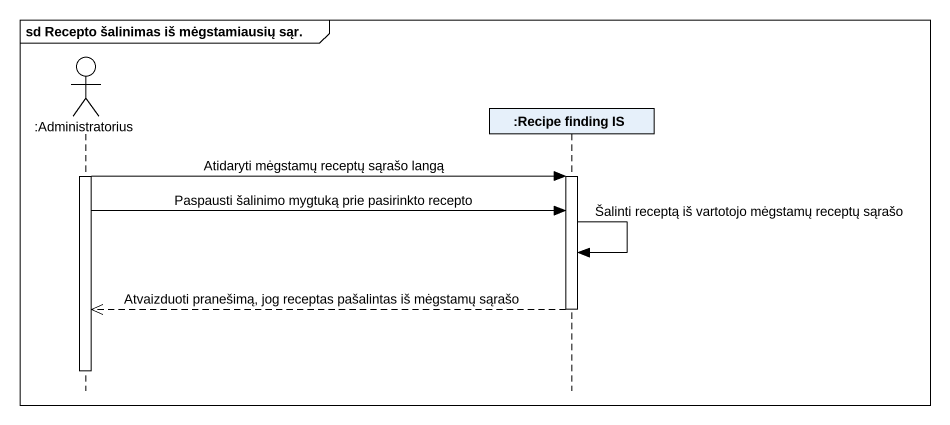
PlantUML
@startuml
mainframe sd Recepto šalinimas iš mėgstamiausių sąr.
hide footbox
actor ":Administratorius" as Administratorius
participant ":Recipe finding IS" as Recipe_finding_IS

activate Administratorius
Administratorius -> Recipe_finding_IS : Atidaryti mėgstamų receptų sąrašo langą
activate Recipe_finding_IS
Administratorius -> Recipe_finding_IS : Paspausti šalinimo mygtuką prie pasirinkto recepto
Recipe_finding_IS -> Recipe_finding_IS : Šalinti receptą iš vartotojo mėgstamų receptų sąrašo
Recipe_finding_IS -->> Administratorius : Atvaizduoti pranešimą, jog receptas pašalintas iš mėgstamų sąrašo
deactivate Recipe_finding_IS
deactivate Administratorius
@enduml
